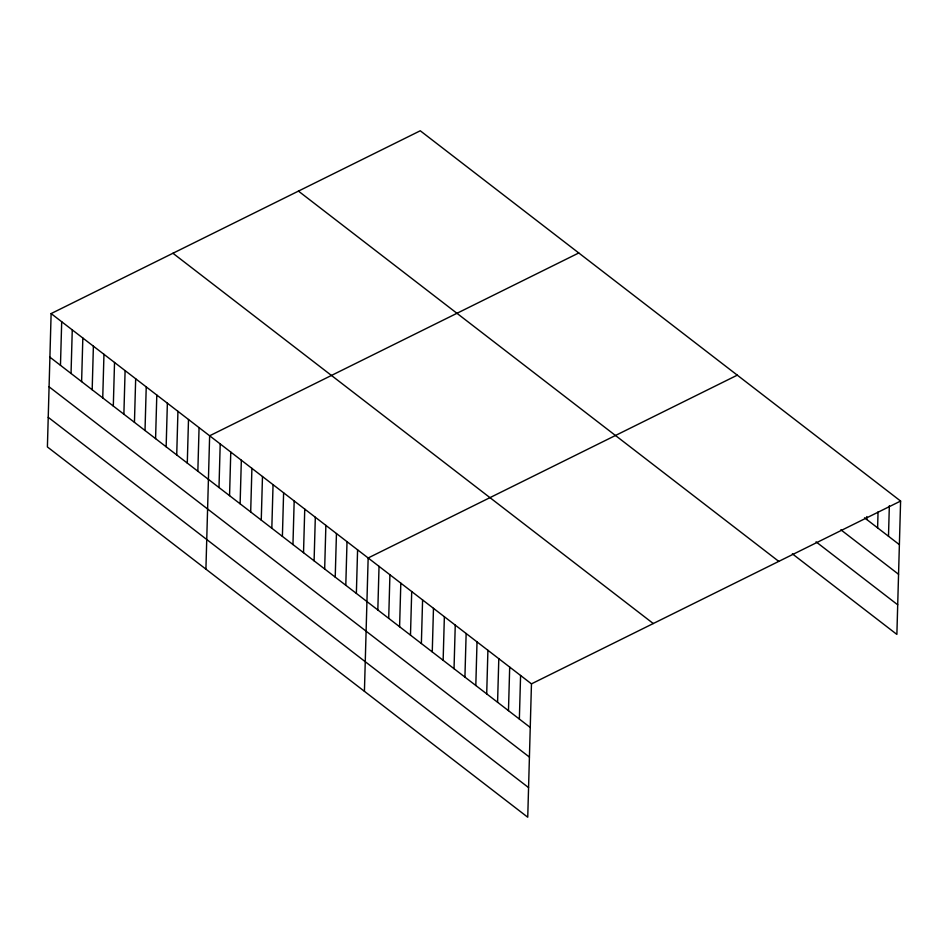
<?xml version="1.0" encoding="UTF-8"?>
<svg xmlns="http://www.w3.org/2000/svg" width="948" height="948" viewBox="0 0 948 948"><rect width="100%" height="100%" fill="white"/><g stroke="black" fill="none" stroke-linecap="round" stroke-linejoin="round"><path stroke-width="1.42" d="M51.121 313.587L47.4 446.946L527.74 817.223L531.461 683.864L51.121 313.587L420.26 130.777L900.6 501.054L896.879 634.413L792.35 553.833M60.471 365.324L61.691 321.739M71.041 373.476L72.261 329.88M81.611 381.617L82.832 338.021M92.181 389.77L93.39 346.174M102.74 397.911L103.96 354.315M113.31 406.064L114.53 362.468M123.88 414.205L125.1 370.609M134.45 422.346L135.671 378.762M145.02 430.499L146.229 386.903M155.579 438.64L156.799 395.043M166.149 446.792L167.369 403.196M176.719 454.933L177.94 411.337M187.289 463.086L188.498 419.49M197.848 471.227L199.068 427.631M205.917 569.132L209.638 435.784L578.766 252.974M218.988 487.521L220.209 443.925M229.558 495.662L230.767 452.078M240.117 503.815L241.337 460.218M250.687 511.956L251.907 468.359M261.257 520.108L262.478 476.512M271.827 528.249L273.048 484.653M282.397 536.402L283.606 492.806M292.956 544.543L294.176 500.947M303.526 552.684L304.746 509.1M314.096 560.837L315.317 517.241M324.666 568.978L325.875 525.382M335.225 577.131L336.445 533.534M345.795 585.271L347.015 541.675M356.365 593.424L357.586 549.828M364.423 691.329L368.156 557.969L737.283 375.159M377.825 609.955L379.034 566.359M388.704 618.357L389.924 574.761M399.594 626.746L400.814 583.15M410.484 635.136L411.705 591.54M421.374 643.526L422.583 599.942M432.264 651.928L433.473 608.332M443.143 660.318L444.363 616.721M454.033 668.707L455.253 625.111M464.923 677.097L466.143 633.513M475.813 685.499L477.022 641.903M486.703 693.889L487.912 650.292M497.582 702.278L498.802 658.682M508.472 710.668L509.692 667.084M519.362 719.07L520.582 675.474M866.721 519.468L866.804 516.565M877.611 527.87L878.049 511.884M888.489 536.26L889.343 505.746M531.461 683.864L900.6 501.054M864.54 517.798L899.379 544.65M840.852 529.79L898.55 574.275M816.05 541.841L897.697 604.788M298.442 191.105L778.782 561.382M172.939 253.258L653.279 623.535M49.912 357.183L530.252 727.46M49.083 386.808L529.422 757.085M48.23 417.321L528.569 787.598"/></g></svg>
